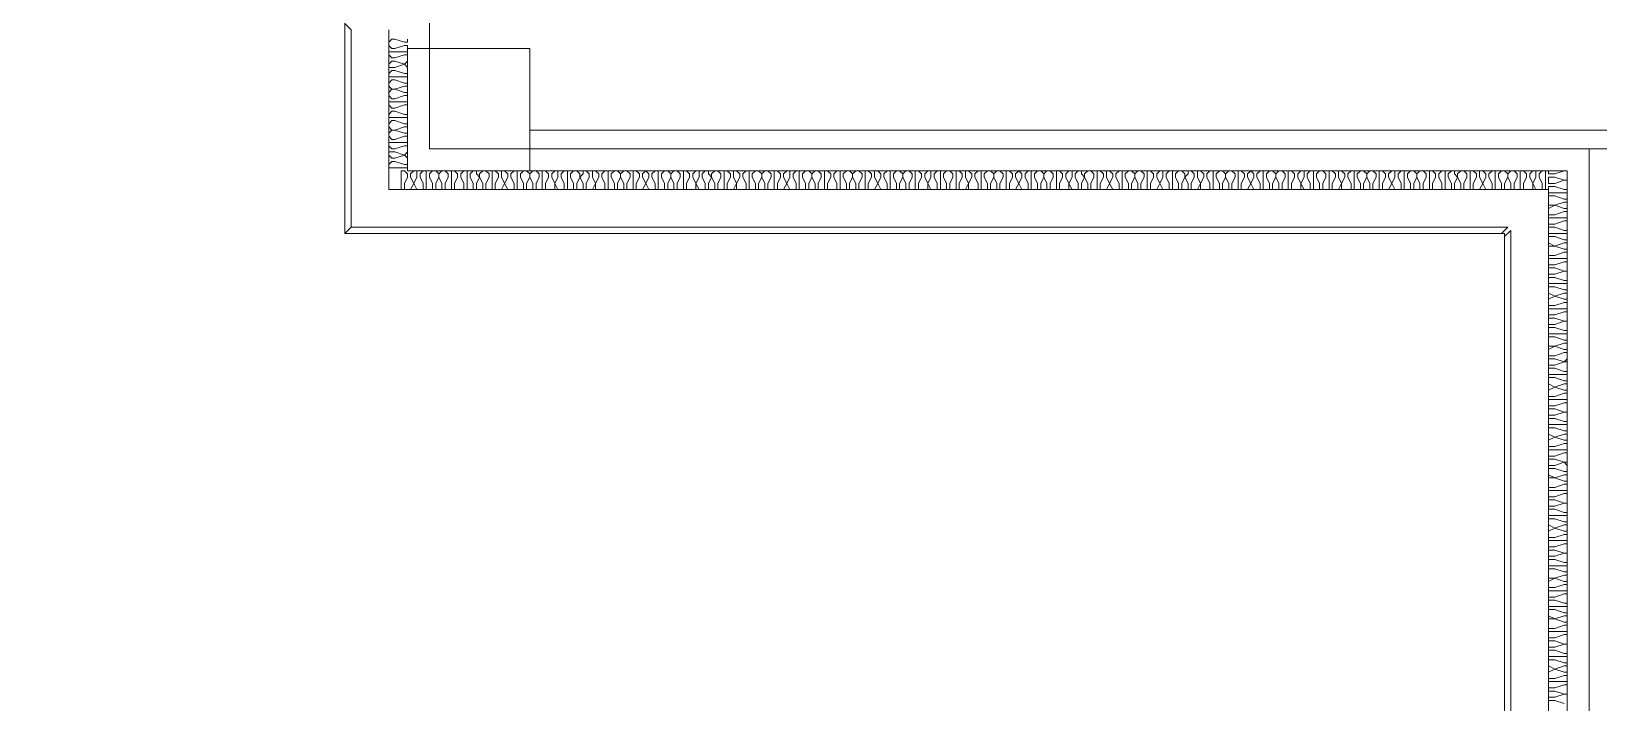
# Model space of a CAD drawing. Header units: millimetres. Extents: x -4048 to 127016, y -1911 to 106724.
# Drawn here: x 60472 to 68248, y 39473 to 42805 of the extents above; entities that cross this region are included whole.
import ezdxf

# ---------------------------------------------------------------- set-up
doc = ezdxf.new("R2010")
doc.units = ezdxf.units.MM
doc.layers.add('PDF_형상', color=7, linetype='Continuous')

msp = doc.modelspace()

# ---------------------------------------------------------------- linework, layer by layer
at = {"layer": 'PDF_형상', "lineweight": 5}
for points in [[(80954.6, 87744.3), (80954.6, 64710.7), (67501.5, 64710.7), (67501.5, 57680.8), (68403.6, 57680.8), (70192.1, 57680.8), (70192.1, 49764.5), (71731.8, 49764.5), (71731.8, 42221.4), (71700.7, 42221.4), (68201.4, 42221.4), (68201.4, 34522.8), (71700.7, 34522.8), (71700.7, 30976.8), (68201.4, 30976.8), (67050.5, 30976.8), (67050.5, 29685.9), (64453.2, 29685.9), (60440.6, 29685.9)], [(67781.5, 39390.8), (67781.5, 41801.5), (62026.9, 41801.5), (62026.9, 86515.6)], [(37935.8, 38970.9), (41684, 38970.9), (45432.2, 38970.9), (49180.4, 38970.9), (52944.1, 38970.9), (56692.4, 38970.9), (60440.6, 38970.9), (64453.2, 38970.9), (68201.4, 38970.9), (68201.4, 42221.4), (62446.9, 42221.4), (62446.9, 46062.9), (62446.9, 49764.5), (62446.9, 51164.2), (62446.9, 56281.1), (62446.9, 57680.8), (62446.9, 61226.8), (62446.9, 64710.7), (62446.9, 67479), (62446.9, 84369.3)], [(62244.7, 42812.4), (62244.7, 42019.2), (67999.2, 42019.2), (67999.2, 39157.5)], [(62338, 42112.5), (62338, 42128.1), (62322.4, 42128.1), (62275.8, 42128.1), (62260.2, 42128.1), (62244.7, 42128.1), (62244.7, 42143.6), (62260.2, 42159.2), (62275.8, 42159.2), (62322.4, 42143.6), (62338, 42143.6), (62338, 42159.2), (62338, 42174.7), (62322.4, 42190.3), (62275.8, 42174.7), (62260.2, 42174.7), (62244.7, 42190.3), (62244.7, 42205.9), (62260.2, 42205.9), (62275.8, 42205.9), (62322.4, 42190.3), (62338, 42205.9), (62338, 42221.4), (62338, 42237), (62322.4, 42237), (62275.8, 42221.4), (62260.2, 42221.4), (62244.7, 42237), (62244.7, 42252.5), (62260.2, 42252.5), (62275.8, 42252.5), (62322.4, 42252.5), (62338, 42252.5), (62338, 42268.1), (62338, 42283.6), (62322.4, 42283.6), (62275.8, 42268.1), (62260.2, 42268.1), (62244.7, 42283.6), (62244.7, 42299.2), (62260.2, 42314.7), (62275.8, 42314.7), (62260.2, 42314.7), (62244.7, 42330.3), (62244.7, 42345.8), (62260.2, 42361.4), (62275.8, 42361.4), (62322.4, 42345.8), (62338, 42345.8), (62338, 42361.4), (62338, 42376.9), (62322.4, 42376.9), (62275.8, 42376.9), (62260.2, 42376.9), (62244.7, 42376.9), (62244.7, 42392.5), (62260.2, 42408), (62275.8, 42408), (62322.4, 42392.5), (62338, 42392.5), (62338, 42408), (62338, 42439.1), (62322.4, 42439.1), (62275.8, 42423.6), (62260.2, 42423.6), (62244.7, 42439.1), (62244.7, 42454.7), (62260.2, 42454.7), (62275.8, 42454.7), (62322.4, 42454.7), (62338, 42454.7), (62338, 42470.3), (62338, 42485.8), (62322.4, 42485.8), (62275.8, 42470.3), (62260.2, 42470.3), (62244.7, 42485.8), (62244.7, 42501.4), (62260.2, 42516.9), (62275.8, 42516.9), (62260.2, 42516.9), (62244.7, 42532.5), (62244.7, 42548), (62260.2, 42563.6), (62275.8, 42563.6), (62322.4, 42548), (62338, 42548), (62338, 42563.6), (62338, 42579.1), (62322.4, 42579.1), (62275.8, 42579.1), (62260.2, 42579.1), (62244.7, 42579.1), (62244.7, 42594.7), (62260.2, 42610.2), (62275.8, 42610.2), (62322.4, 42594.7), (62338, 42594.7), (62338, 42610.2), (62338, 42625.8), (62322.4, 42641.3), (62275.8, 42625.8), (62260.2, 42625.8), (62244.7, 42625.8), (62244.7, 42641.3), (62260.2, 42656.9), (62275.8, 42656.9), (62322.4, 42641.3), (62338, 42656.9), (62338, 42672.4), (62338, 42688), (62322.4, 42688), (62275.8, 42672.4), (62260.2, 42672.4), (62244.7, 42688), (62244.7, 42703.5), (62260.2, 42703.5), (62275.8, 42703.5), (62322.4, 42703.5), (62338, 42703.5), (62338, 42719.1), (62338, 42734.6), (62322.4, 42734.6), (62275.8, 42719.1), (62260.2, 42719.1), (62244.7, 42734.6), (62244.7, 42750.2), (62260.2, 42765.8), (62275.8, 42765.8), (62322.4, 42750.2), (62338, 42750.2), (62338, 42765.8)], [(62944.6, 42112.5), (62944.6, 42719.1), (62338, 42719.1), (62338, 42112.5), (68092.5, 42112.5), (68092.5, 39064.2), (66319.5, 39064.2), (66319.5, 38862), (68092.5, 38862), (68092.5, 30774.6), (69398.9, 30774.6), (69398.9, 31007.9)], [(62944.6, 42314.7), (71094.2, 42314.7)], [(62291.3, 42019.2), (62306.9, 42019.2), (62306.9, 42050.3), (62306.9, 42081.4), (62306.9, 42097), (62306.9, 42112.5), (62322.4, 42112.5), (62338, 42097), (62338, 42081.4), (62322.4, 42050.3), (62322.4, 42019.2), (62338, 42019.2), (62353.5, 42019.2), (62369.1, 42050.3), (62384.7, 42019.2), (62400.2, 42019.2), (62415.8, 42019.2), (62415.8, 42050.3), (62400.2, 42081.4), (62400.2, 42097), (62415.8, 42112.5), (62431.3, 42112.5), (62431.3, 42097), (62431.3, 42081.4), (62431.3, 42050.3), (62431.3, 42019.2), (62446.9, 42019.2), (62462.4, 42019.2), (62462.4, 42050.3), (62446.9, 42081.4), (62446.9, 42097), (62462.4, 42112.5), (62478, 42112.5), (62493.5, 42097), (62493.5, 42081.4), (62478, 42050.3), (62478, 42019.2), (62493.5, 42019.2), (62509.1, 42019.2), (62509.1, 42050.3), (62493.5, 42081.4), (62493.5, 42097), (62509.1, 42112.5), (62524.6, 42112.5), (62540.2, 42097), (62540.2, 42081.4), (62524.6, 42050.3), (62524.6, 42019.2), (62540.2, 42019.2), (62555.7, 42019.2), (62555.7, 42050.3), (62555.7, 42081.4), (62555.7, 42097), (62555.7, 42112.5), (62571.3, 42112.5), (62586.8, 42097), (62586.8, 42081.4), (62571.3, 42050.3), (62571.3, 42019.2), (62586.8, 42019.2), (62617.9, 42019.2), (62617.9, 42050.3), (62602.4, 42081.4), (62602.4, 42097), (62617.9, 42112.5), (62633.5, 42112.5), (62633.5, 42097), (62633.5, 42081.4), (62633.5, 42050.3), (62633.5, 42019.2), (62649.1, 42019.2), (62664.6, 42019.2), (62664.6, 42050.3), (62649.1, 42081.4), (62649.1, 42097), (62664.6, 42112.5), (62680.2, 42112.5), (62680.2, 42097), (62695.7, 42081.4), (62680.2, 42050.3), (62680.2, 42019.2), (62695.7, 42019.2), (62711.3, 42019.2), (62711.3, 42050.3), (62695.7, 42081.4), (62695.7, 42097), (62711.3, 42112.5), (62726.8, 42112.5), (62742.4, 42097), (62742.4, 42081.4), (62726.8, 42050.3), (62726.8, 42019.2), (62742.4, 42019.2), (62757.9, 42019.2), (62757.9, 42050.3), (62757.9, 42081.4), (62757.9, 42097), (62757.9, 42112.5), (62773.5, 42112.5), (62789, 42097), (62789, 42081.4), (62773.5, 42050.3), (62773.5, 42019.2), (62789, 42019.2), (62804.6, 42019.2), (62820.1, 42050.3), (62835.7, 42019.2), (62851.2, 42019.2), (62866.8, 42019.2), (62866.8, 42050.3), (62851.2, 42081.4), (62851.2, 42097), (62866.8, 42112.5), (62882.3, 42112.5), (62882.3, 42097), (62882.3, 42081.4), (62882.3, 42050.3), (62882.3, 42019.2), (62897.9, 42019.2), (62913.4, 42019.2), (62913.4, 42050.3), (62897.9, 42081.4), (62897.9, 42097), (62913.4, 42112.5), (62929, 42112.5), (62944.6, 42097), (62944.6, 42081.4), (62929, 42050.3), (62929, 42019.2), (62944.6, 42019.2), (62960.1, 42019.2), (62960.1, 42050.3), (62944.6, 42081.4), (62944.6, 42097), (62960.1, 42112.5), (62975.7, 42112.5), (62991.2, 42097), (62991.2, 42081.4), (62975.7, 42050.3), (62975.7, 42019.2), (62991.2, 42019.2), (63006.8, 42019.2), (63006.8, 42050.3), (63006.8, 42081.4), (63006.8, 42097), (63006.8, 42112.5), (63022.3, 42112.5), (63037.9, 42097), (63037.9, 42081.4), (63022.3, 42050.3), (63022.3, 42019.2), (63037.9, 42019.2), (63069, 42019.2), (63069, 42050.3), (63084.5, 42019.2), (63100.1, 42019.2), (63115.6, 42019.2), (63115.6, 42050.3), (63100.1, 42081.4), (63100.1, 42097), (63115.6, 42112.5), (63131.2, 42112.5), (63131.2, 42097), (63131.2, 42081.4), (63131.2, 42050.3), (63131.2, 42019.2), (63146.7, 42019.2), (63162.3, 42019.2), (63162.3, 42050.3), (63146.7, 42081.4), (63146.7, 42097), (63162.3, 42112.5), (63177.8, 42112.5), (63193.4, 42097), (63193.4, 42081.4), (63177.8, 42050.3), (63177.8, 42019.2), (63193.4, 42019.2), (63209, 42019.2), (63209, 42050.3), (63193.4, 42081.4), (63209, 42097), (63209, 42112.5), (63224.5, 42112.5), (63240.1, 42097), (63240.1, 42081.4), (63224.5, 42050.3), (63224.5, 42019.2), (63240.1, 42019.2), (63255.6, 42019.2), (63271.2, 42050.3), (63271.2, 42019.2), (63302.3, 42019.2), (63317.8, 42019.2), (63317.8, 42050.3), (63302.3, 42081.4), (63302.3, 42097), (63317.8, 42112.5), (63333.4, 42112.5), (63333.4, 42097), (63333.4, 42081.4), (63333.4, 42050.3), (63333.4, 42019.2), (63348.9, 42019.2), (63364.5, 42019.2), (63364.5, 42050.3), (63348.9, 42081.4), (63348.9, 42097), (63364.5, 42112.5), (63380, 42112.5), (63395.6, 42097), (63395.6, 42081.4), (63380, 42050.3), (63380, 42019.2), (63395.6, 42019.2), (63411.1, 42019.2), (63411.1, 42050.3), (63395.6, 42081.4), (63395.6, 42097), (63411.1, 42112.5), (63426.7, 42112.5), (63442.2, 42097), (63442.2, 42081.4), (63426.7, 42050.3), (63426.7, 42019.2), (63442.2, 42019.2), (63457.8, 42019.2), (63457.8, 42050.3), (63457.8, 42081.4), (63457.8, 42097), (63457.8, 42112.5), (63473.3, 42112.5), (63488.9, 42097), (63488.9, 42081.4), (63473.3, 42050.3), (63473.3, 42019.2), (63488.9, 42019.2), (63504.5, 42019.2), (63520, 42050.3), (63535.6, 42019.2), (63551.1, 42019.2), (63566.7, 42019.2), (63566.7, 42050.3), (63551.1, 42081.4), (63551.1, 42097), (63566.7, 42112.5), (63582.2, 42112.5), (63582.2, 42097), (63582.2, 42081.4), (63582.2, 42050.3), (63582.2, 42019.2), (63597.8, 42019.2), (63613.3, 42019.2), (63613.3, 42050.3), (63597.8, 42081.4), (63597.8, 42097), (63613.3, 42112.5), (63628.9, 42112.5), (63644.4, 42097), (63644.4, 42081.4), (63628.9, 42050.3), (63628.9, 42019.2), (63644.4, 42019.2), (63660, 42019.2), (63660, 42050.3), (63644.4, 42081.4), (63644.4, 42097), (63660, 42112.5), (63675.5, 42112.5), (63691.1, 42097), (63691.1, 42081.4), (63675.5, 42050.3), (63675.5, 42019.2), (63691.1, 42019.2), (63706.6, 42019.2), (63706.6, 42050.3), (63706.6, 42081.4), (63706.6, 42097), (63706.6, 42112.5), (63722.2, 42112.5), (63737.7, 42097), (63737.7, 42081.4), (63722.2, 42050.3), (63722.2, 42019.2), (63737.7, 42019.2), (63768.8, 42019.2), (63768.8, 42050.3), (63784.4, 42019.2), (63800, 42019.2), (63815.5, 42019.2), (63815.5, 42050.3), (63800, 42081.4), (63800, 42097), (63815.5, 42112.5), (63831.1, 42112.5), (63831.1, 42097), (63846.6, 42081.4), (63831.1, 42050.3), (63831.1, 42019.2), (63846.6, 42019.2), (63862.2, 42019.2), (63862.2, 42050.3), (63846.6, 42081.4), (63846.6, 42097), (63862.2, 42112.5), (63877.7, 42112.5), (63893.3, 42097), (63893.3, 42081.4), (63877.7, 42050.3), (63877.7, 42019.2), (63893.3, 42019.2), (63908.8, 42019.2), (63908.8, 42050.3), (63908.8, 42081.4), (63908.8, 42097), (63908.8, 42112.5), (63924.4, 42112.5), (63939.9, 42097), (63939.9, 42081.4), (63924.4, 42050.3), (63924.4, 42019.2), (63939.9, 42019.2), (63955.5, 42019.2), (63971, 42050.3), (63971, 42019.2), (64002.1, 42019.2), (64017.7, 42019.2), (64017.7, 42050.3), (64002.1, 42081.4), (64002.1, 42097), (64017.7, 42112.5), (64033.2, 42112.5), (64033.2, 42097), (64033.2, 42081.4), (64033.2, 42050.3), (64033.2, 42019.2), (64048.8, 42019.2), (64064.4, 42019.2), (64064.4, 42050.3), (64048.8, 42081.4), (64048.8, 42097), (64064.4, 42112.5), (64079.9, 42112.5), (64095.5, 42097), (64095.5, 42081.4), (64079.9, 42050.3), (64079.9, 42019.2), (64095.5, 42019.2), (64111, 42019.2), (64111, 42050.3), (64095.5, 42081.4), (64095.5, 42097), (64111, 42112.5), (64126.6, 42112.5), (64142.1, 42097), (64142.1, 42081.4), (64126.6, 42050.3), (64126.6, 42019.2), (64142.1, 42019.2), (64157.7, 42019.2), (64157.7, 42050.3), (64157.7, 42081.4), (64157.7, 42097), (64157.7, 42112.5), (64173.2, 42112.5), (64188.8, 42097), (64188.8, 42081.4), (64173.2, 42050.3), (64173.2, 42019.2), (64188.8, 42019.2), (64204.3, 42019.2), (64219.9, 42050.3), (64235.4, 42019.2), (64251, 42019.2), (64266.5, 42019.2), (64266.5, 42050.3), (64251, 42081.4), (64251, 42097), (64266.5, 42112.5), (64282.1, 42112.5), (64282.1, 42097), (64282.1, 42081.4), (64282.1, 42050.3), (64282.1, 42019.2), (64297.6, 42019.2), (64313.2, 42019.2), (64313.2, 42050.3), (64297.6, 42081.4), (64297.6, 42097), (64313.2, 42112.5), (64328.7, 42112.5), (64344.3, 42097), (64344.3, 42081.4), (64328.7, 42050.3), (64328.7, 42019.2), (64344.3, 42019.2), (64359.9, 42019.2), (64359.9, 42050.3), (64344.3, 42081.4), (64344.3, 42097), (64359.9, 42112.5), (64375.4, 42112.5), (64391, 42097), (64391, 42081.4), (64375.4, 42050.3), (64375.4, 42019.2), (64391, 42019.2), (64406.5, 42019.2), (64406.5, 42050.3), (64406.5, 42081.4), (64406.5, 42097), (64406.5, 42112.5), (64422.1, 42112.5), (64437.6, 42097), (64437.6, 42081.4), (64422.1, 42050.3), (64422.1, 42019.2), (64453.2, 42019.2), (64468.7, 42019.2), (64468.7, 42050.3), (64453.2, 42081.4), (64453.2, 42097), (64468.7, 42112.5), (64484.3, 42112.5), (64484.3, 42097), (64484.3, 42081.4), (64484.3, 42050.3), (64484.3, 42019.2), (64499.8, 42019.2), (64515.4, 42019.2), (64515.4, 42050.3), (64499.8, 42081.4), (64499.8, 42097), (64515.4, 42112.5), (64530.9, 42112.5), (64546.5, 42097), (64546.5, 42081.4), (64530.9, 42050.3), (64530.9, 42019.2), (64546.5, 42019.2), (64562, 42019.2), (64562, 42050.3), (64546.5, 42081.4), (64546.5, 42097), (64562, 42112.5), (64577.6, 42112.5), (64593.1, 42097), (64593.1, 42081.4), (64577.6, 42050.3), (64577.6, 42019.2), (64593.1, 42019.2), (64608.7, 42019.2), (64608.7, 42050.3), (64608.7, 42081.4), (64608.7, 42097), (64608.7, 42112.5), (64624.2, 42112.5), (64639.8, 42097), (64639.8, 42081.4), (64624.2, 42050.3), (64624.2, 42019.2), (64639.8, 42019.2), (64655.4, 42019.2), (64670.9, 42050.3), (64686.5, 42019.2), (64702, 42019.2), (64717.6, 42019.2), (64717.6, 42050.3), (64702, 42081.4), (64702, 42097), (64717.6, 42112.5), (64733.1, 42112.5), (64733.1, 42097), (64733.1, 42081.4), (64733.1, 42050.3), (64733.1, 42019.2), (64748.7, 42019.2), (64764.2, 42019.2), (64764.2, 42050.3), (64748.7, 42081.4), (64748.7, 42097), (64764.2, 42112.5), (64779.8, 42112.5), (64795.3, 42097), (64795.3, 42081.4), (64779.8, 42050.3), (64779.8, 42019.2), (64795.3, 42019.2), (64810.9, 42019.2), (64810.9, 42050.3), (64795.3, 42081.4), (64795.3, 42097), (64810.9, 42112.5), (64826.4, 42112.5), (64842, 42097), (64842, 42081.4), (64826.4, 42050.3), (64826.4, 42019.2), (64842, 42019.2), (64857.5, 42019.2), (64857.5, 42050.3), (64857.5, 42081.4), (64857.5, 42097), (64857.5, 42112.5), (64873.1, 42112.5), (64888.6, 42097), (64888.6, 42081.4), (64873.1, 42050.3), (64873.1, 42019.2), (64888.6, 42019.2), (64919.7, 42019.2), (64919.7, 42050.3), (64935.3, 42019.2), (64950.9, 42019.2), (64966.4, 42019.2), (64966.4, 42050.3), (64950.9, 42081.4), (64950.9, 42097), (64966.4, 42112.5), (64982, 42112.5), (64982, 42097), (64982, 42081.4), (64982, 42050.3), (64982, 42019.2), (64997.5, 42019.2), (65013.1, 42019.2), (65013.1, 42050.3), (64997.5, 42081.4), (64997.5, 42097), (65013.1, 42112.5), (65028.6, 42112.5), (65044.2, 42097), (65044.2, 42081.4), (65028.6, 42050.3), (65028.6, 42019.2), (65044.2, 42019.2), (65059.7, 42019.2), (65059.7, 42050.3), (65059.7, 42081.4), (65059.7, 42097), (65059.7, 42112.5), (65075.3, 42112.5), (65090.8, 42097), (65090.8, 42081.4), (65075.3, 42050.3), (65075.3, 42019.2), (65090.8, 42019.2), (65106.4, 42019.2), (65121.9, 42050.3), (65121.9, 42019.2), (65153, 42019.2), (65168.6, 42019.2), (65168.6, 42050.3), (65153, 42081.4), (65153, 42097), (65168.6, 42112.5), (65184.1, 42112.5), (65184.1, 42097), (65184.1, 42081.4), (65184.1, 42050.3), (65184.1, 42019.2), (65199.7, 42019.2), (65215.3, 42019.2), (65215.3, 42050.3), (65199.7, 42081.4), (65199.7, 42097), (65215.3, 42112.5), (65230.8, 42112.5), (65246.4, 42097), (65246.4, 42081.4), (65230.8, 42050.3), (65230.8, 42019.2), (65246.4, 42019.2), (65261.9, 42019.2), (65261.9, 42050.3), (65246.4, 42081.4), (65246.4, 42097), (65261.9, 42112.5), (65277.5, 42112.5), (65293, 42097), (65293, 42081.4), (65277.5, 42050.3), (65277.5, 42019.2), (65293, 42019.2), (65308.6, 42019.2), (65308.6, 42050.3), (65308.6, 42081.4), (65308.6, 42097), (65308.6, 42112.5), (65324.1, 42112.5), (65339.7, 42097), (65339.7, 42081.4), (65324.1, 42050.3), (65324.1, 42019.2), (65339.7, 42019.2), (65355.2, 42019.2), (65370.8, 42050.3), (65386.3, 42019.2), (65401.9, 42019.2), (65417.4, 42019.2), (65417.4, 42050.3), (65401.9, 42081.4), (65401.9, 42097), (65417.4, 42112.5), (65433, 42112.5), (65433, 42097), (65433, 42081.4), (65433, 42050.3), (65433, 42019.2), (65448.5, 42019.2), (65464.1, 42019.2), (65464.1, 42050.3), (65448.5, 42081.4), (65448.5, 42097), (65464.1, 42112.5), (65479.6, 42112.5), (65495.2, 42097), (65495.2, 42081.4), (65479.6, 42050.3), (65479.6, 42019.2), (65495.2, 42019.2), (65510.8, 42019.2), (65510.8, 42050.3), (65495.2, 42081.4), (65495.2, 42097), (65510.8, 42112.5), (65526.3, 42112.5), (65541.9, 42097), (65541.9, 42081.4), (65526.3, 42050.3), (65526.3, 42019.2), (65541.9, 42019.2), (65557.4, 42019.2), (65557.4, 42050.3), (65557.4, 42081.4), (65557.4, 42097), (65557.4, 42112.5), (65573, 42112.5), (65588.5, 42097), (65588.5, 42081.4), (65573, 42050.3), (65573, 42019.2), (65588.5, 42019.2), (65619.6, 42019.2), (65619.6, 42050.3), (65635.2, 42019.2), (65650.7, 42019.2), (65666.3, 42019.2), (65666.3, 42050.3), (65650.7, 42081.4), (65650.7, 42097), (65666.3, 42112.5), (65681.8, 42112.5), (65681.8, 42097), (65697.4, 42081.4), (65681.8, 42050.3), (65681.8, 42019.2), (65697.4, 42019.2), (65712.9, 42019.2), (65712.9, 42050.3), (65697.4, 42081.4), (65697.4, 42097), (65712.9, 42112.5), (65728.5, 42112.5), (65744, 42097), (65744, 42081.4), (65728.5, 42050.3), (65728.5, 42019.2), (65744, 42019.2), (65759.6, 42019.2), (65759.6, 42050.3), (65759.6, 42081.4), (65759.6, 42097), (65759.6, 42112.5), (65775.2, 42112.5), (65790.7, 42097), (65790.7, 42081.4), (65775.2, 42050.3), (65775.2, 42019.2), (65790.7, 42019.2), (65806.3, 42019.2), (65821.8, 42050.3), (65837.4, 42019.2), (65852.9, 42019.2), (65868.5, 42019.2), (65868.5, 42050.3), (65852.9, 42081.4), (65852.9, 42097), (65868.5, 42112.5), (65884, 42112.5), (65884, 42097), (65884, 42081.4), (65884, 42050.3), (65884, 42019.2), (65899.6, 42019.2), (65915.1, 42019.2), (65915.1, 42050.3), (65899.6, 42081.4), (65899.6, 42097), (65915.1, 42112.5), (65930.7, 42112.5), (65946.2, 42097), (65946.2, 42081.4), (65930.7, 42050.3), (65930.7, 42019.2), (65946.2, 42019.2), (65961.8, 42019.2), (65961.8, 42050.3), (65946.2, 42081.4), (65946.2, 42097), (65961.8, 42112.5), (65977.3, 42112.5), (65992.9, 42097), (65992.9, 42081.4), (65977.3, 42050.3), (65977.3, 42019.2), (65992.9, 42019.2), (66008.4, 42019.2), (66008.4, 42050.3), (66008.4, 42081.4), (66008.4, 42097), (66008.4, 42112.5), (66024, 42112.5), (66039.5, 42097), (66039.5, 42081.4), (66024, 42050.3), (66024, 42019.2), (66039.5, 42019.2), (66055.1, 42019.2), (66070.7, 42050.3), (66086.2, 42019.2), (66101.8, 42019.2), (66117.3, 42019.2), (66117.3, 42050.3), (66101.8, 42081.4), (66101.8, 42097), (66117.3, 42112.5), (66132.9, 42112.5), (66132.9, 42097), (66132.9, 42081.4), (66132.9, 42050.3), (66132.9, 42019.2), (66148.4, 42019.2), (66164, 42019.2), (66164, 42050.3), (66148.4, 42081.4), (66148.4, 42097), (66164, 42112.5), (66179.5, 42112.5), (66195.1, 42097), (66195.1, 42081.4), (66179.5, 42050.3), (66179.5, 42019.2), (66195.1, 42019.2), (66210.6, 42019.2), (66210.6, 42050.3), (66195.1, 42081.4), (66210.6, 42097), (66210.6, 42112.5), (66226.2, 42112.5), (66241.7, 42097), (66241.7, 42081.4), (66226.2, 42050.3), (66226.2, 42019.2), (66241.7, 42019.2), (66257.3, 42019.2), (66272.8, 42050.3), (66272.8, 42019.2), (66303.9, 42019.2), (66319.5, 42019.2), (66319.5, 42050.3), (66303.9, 42081.4), (66303.9, 42097), (66319.5, 42112.5), (66335.1, 42112.5), (66335.1, 42097), (66335.1, 42081.4), (66335.1, 42050.3), (66335.1, 42019.2), (66350.6, 42019.2), (66366.2, 42019.2), (66366.2, 42050.3), (66350.6, 42081.4), (66350.6, 42097), (66366.2, 42112.5), (66381.7, 42112.5), (66397.3, 42097), (66397.3, 42081.4), (66381.7, 42050.3), (66381.7, 42019.2), (66397.3, 42019.2), (66412.8, 42019.2), (66412.8, 42050.3), (66397.3, 42081.4), (66397.3, 42097), (66412.8, 42112.5), (66428.4, 42112.5), (66443.9, 42097), (66443.9, 42081.4), (66428.4, 42050.3), (66428.4, 42019.2), (66443.9, 42019.2), (66459.5, 42019.2), (66459.5, 42050.3), (66459.5, 42081.4), (66459.5, 42097), (66459.5, 42112.5), (66475, 42112.5), (66490.6, 42097), (66490.6, 42081.4), (66475, 42050.3), (66475, 42019.2), (66490.6, 42019.2), (66506.1, 42019.2), (66521.7, 42050.3), (66537.2, 42019.2), (66552.8, 42019.2), (66568.3, 42019.2), (66568.3, 42050.3), (66552.8, 42081.4), (66552.8, 42097), (66568.3, 42112.5), (66583.9, 42112.5), (66583.9, 42097), (66583.9, 42081.4), (66583.9, 42050.3), (66583.9, 42019.2), (66599.4, 42019.2), (66615, 42019.2), (66615, 42050.3), (66599.4, 42081.4), (66599.4, 42097), (66615, 42112.5), (66630.5, 42112.5), (66646.1, 42097), (66646.1, 42081.4), (66630.5, 42050.3), (66630.5, 42019.2), (66646.1, 42019.2), (66661.7, 42019.2), (66661.7, 42050.3), (66646.1, 42081.4), (66646.1, 42097), (66661.7, 42112.5), (66677.2, 42112.5), (66692.8, 42097), (66692.8, 42081.4), (66677.2, 42050.3), (66677.2, 42019.2), (66692.8, 42019.2), (66708.3, 42019.2), (66708.3, 42050.3), (66708.3, 42081.4), (66708.3, 42097), (66708.3, 42112.5), (66723.9, 42112.5), (66739.4, 42097), (66739.4, 42081.4), (66723.9, 42050.3), (66723.9, 42019.2), (66739.4, 42019.2), (66770.5, 42019.2), (66770.5, 42050.3), (66786.1, 42019.2), (66801.6, 42019.2), (66817.2, 42019.2), (66817.2, 42050.3), (66801.6, 42081.4), (66801.6, 42097), (66817.2, 42112.5), (66832.7, 42112.5), (66832.7, 42097), (66832.7, 42081.4), (66832.7, 42050.3), (66832.7, 42019.2), (66848.3, 42019.2), (66863.8, 42019.2), (66863.8, 42050.3), (66848.3, 42081.4), (66848.3, 42097), (66863.8, 42112.5), (66879.4, 42112.5), (66895, 42097), (66895, 42081.4), (66879.4, 42050.3), (66879.4, 42019.2), (66895, 42019.2), (66910.5, 42019.2), (66910.5, 42050.3), (66910.5, 42081.4), (66910.5, 42097), (66910.5, 42112.5), (66926.1, 42112.5), (66941.6, 42097), (66941.6, 42081.4), (66926.1, 42050.3), (66926.1, 42019.2), (66941.6, 42019.2), (66957.2, 42019.2), (66972.7, 42050.3), (66972.7, 42019.2), (67003.8, 42019.2), (67019.4, 42019.2), (67019.4, 42050.3), (67003.8, 42081.4), (67003.8, 42097), (67019.4, 42112.5), (67034.9, 42112.5), (67034.9, 42097), (67034.9, 42081.4), (67034.9, 42050.3), (67034.9, 42019.2), (67050.5, 42019.2), (67066, 42019.2), (67066, 42050.3), (67050.5, 42081.4), (67050.5, 42097), (67066, 42112.5), (67081.6, 42112.5), (67097.1, 42097), (67097.1, 42081.4), (67081.6, 42050.3), (67081.6, 42019.2), (67097.1, 42019.2), (67112.7, 42019.2), (67112.7, 42050.3), (67097.1, 42081.4), (67097.1, 42097), (67112.7, 42112.5), (67128.2, 42112.5), (67143.8, 42097), (67143.8, 42081.4), (67128.2, 42050.3), (67128.2, 42019.2), (67143.8, 42019.2), (67159.3, 42019.2), (67159.3, 42050.3), (67159.3, 42081.4), (67159.3, 42097), (67159.3, 42112.5), (67174.9, 42112.5), (67190.4, 42097), (67190.4, 42081.4), (67174.9, 42050.3), (67174.9, 42019.2), (67190.4, 42019.2), (67206, 42019.2), (67221.6, 42050.3), (67237.1, 42019.2), (67252.7, 42019.2), (67268.2, 42019.2), (67268.2, 42050.3), (67252.7, 42081.4), (67252.7, 42097), (67268.2, 42112.5), (67283.8, 42112.5), (67283.8, 42097), (67283.8, 42081.4), (67283.8, 42050.3), (67283.8, 42019.2), (67299.3, 42019.2), (67314.9, 42019.2), (67314.9, 42050.3), (67299.3, 42081.4), (67299.3, 42097), (67314.9, 42112.5), (67330.4, 42112.5), (67346, 42097), (67346, 42081.4), (67330.4, 42050.3), (67330.4, 42019.2), (67346, 42019.2), (67361.5, 42019.2), (67361.5, 42050.3), (67346, 42081.4), (67346, 42097), (67361.5, 42112.5), (67377.1, 42112.5), (67392.6, 42097), (67392.6, 42081.4), (67377.1, 42050.3), (67377.1, 42019.2), (67392.6, 42019.2), (67408.2, 42019.2), (67408.2, 42050.3), (67408.2, 42081.4), (67408.2, 42097), (67408.2, 42112.5), (67423.7, 42112.5), (67439.3, 42097), (67439.3, 42081.4), (67423.7, 42050.3), (67423.7, 42019.2), (67439.3, 42019.2), (67470.4, 42019.2), (67470.4, 42050.3), (67454.8, 42081.4), (67454.8, 42097), (67470.4, 42112.5), (67486, 42112.5), (67486, 42097), (67486, 42081.4), (67486, 42050.3), (67486, 42019.2), (67501.5, 42019.2), (67517.1, 42019.2), (67517.1, 42050.3), (67501.5, 42081.4), (67501.5, 42097), (67517.1, 42112.5), (67532.6, 42112.5), (67532.6, 42097), (67548.2, 42081.4), (67532.6, 42050.3), (67532.6, 42019.2), (67548.2, 42019.2), (67563.7, 42019.2), (67563.7, 42050.3), (67548.2, 42081.4), (67548.2, 42097), (67563.7, 42112.5), (67579.3, 42112.5), (67594.8, 42097), (67594.8, 42081.4), (67579.3, 42050.3), (67579.3, 42019.2), (67594.8, 42019.2), (67610.4, 42019.2), (67610.4, 42050.3), (67610.4, 42081.4), (67610.4, 42097), (67610.4, 42112.5), (67625.9, 42112.5), (67641.5, 42097), (67641.5, 42081.4), (67625.9, 42050.3), (67625.9, 42019.2), (67641.5, 42019.2), (67657, 42019.2), (67672.6, 42050.3), (67688.1, 42019.2), (67703.7, 42019.2), (67719.2, 42019.2), (67719.2, 42050.3), (67703.7, 42081.4), (67703.7, 42097), (67719.2, 42112.5), (67734.8, 42112.5), (67734.8, 42097), (67734.8, 42081.4), (67734.8, 42050.3), (67734.8, 42019.2), (67750.3, 42019.2), (67765.9, 42019.2), (67765.9, 42050.3), (67750.3, 42081.4), (67750.3, 42097), (67765.9, 42112.5), (67781.5, 42112.5), (67797, 42097), (67797, 42081.4), (67781.5, 42050.3), (67781.5, 42019.2), (67797, 42019.2), (67812.6, 42019.2), (67812.6, 42050.3), (67797, 42081.4), (67797, 42097), (67812.6, 42112.5), (67828.1, 42112.5), (67843.7, 42097), (67843.7, 42081.4), (67828.1, 42050.3), (67828.1, 42019.2), (67843.7, 42019.2), (67859.2, 42019.2), (67859.2, 42050.3), (67859.2, 42081.4), (67859.2, 42097), (67859.2, 42112.5), (67874.8, 42112.5), (67890.3, 42097), (67890.3, 42081.4), (67874.8, 42050.3), (67874.8, 42019.2), (67890.3, 42019.2), (67921.4, 42019.2), (67921.4, 42050.3), (67937, 42019.2), (67952.5, 42019.2), (67968.1, 42019.2), (67968.1, 42050.3), (67952.5, 42081.4), (67952.5, 42097), (67968.1, 42112.5), (67983.6, 42112.5), (67983.6, 42097), (67983.6, 42081.4), (67983.6, 42050.3), (67983.6, 42019.2), (67999.2, 42019.2), (67999.2, 42003.7), (68030.3, 42003.7), (68077, 42003.7), (68092.5, 42003.7), (68092.5, 41988.1), (68092.5, 41972.6), (68077, 41972.6), (68030.3, 41988.1), (67999.2, 41988.1), (67999.2, 41972.6), (67999.2, 41941.5), (68030.3, 41941.5), (67999.2, 41925.9), (67999.2, 41910.4), (67999.2, 41894.8), (68030.3, 41894.8), (68077, 41910.4), (68092.5, 41910.4), (68092.5, 41894.8), (68092.5, 41879.2), (68077, 41879.2), (68030.3, 41879.2), (67999.2, 41879.2), (67999.2, 41863.7), (67999.2, 41848.1), (68030.3, 41848.1), (68077, 41863.7), (68092.5, 41863.7), (68092.5, 41848.1), (68092.5, 41832.6), (68092.5, 41817), (68077, 41817), (68030.3, 41832.6), (67999.2, 41832.6), (67999.2, 41817), (67999.2, 41801.5), (68030.3, 41801.5), (68077, 41801.5), (68092.5, 41801.5), (68092.5, 41785.9), (68092.5, 41770.4), (68077, 41770.4), (68030.3, 41785.9), (67999.2, 41785.9), (67999.2, 41770.4), (67999.2, 41754.8), (68030.3, 41739.3), (67999.2, 41739.3), (67999.2, 41708.2), (67999.2, 41692.6), (68030.3, 41692.6), (68077, 41708.2), (68092.5, 41708.2), (68092.5, 41692.6), (68092.5, 41677.1), (68077, 41677.1), (68030.3, 41677.1), (67999.2, 41677.1), (67999.2, 41661.5), (67999.2, 41646), (68030.3, 41646), (68077, 41661.5), (68092.5, 41661.5), (68092.5, 41646), (68092.5, 41630.4), (68092.5, 41614.8), (68077, 41614.8), (68030.3, 41630.4), (67999.2, 41630.4), (67999.2, 41614.8), (67999.2, 41599.3), (68030.3, 41599.3), (68077, 41614.8), (68092.5, 41614.8), (68092.5, 41599.3), (68092.5, 41583.7), (68092.5, 41568.2), (68077, 41568.2), (68030.3, 41583.7), (67999.2, 41583.7), (67999.2, 41568.2), (67999.2, 41552.6), (68030.3, 41552.6), (68077, 41552.6), (68092.5, 41552.6), (68092.5, 41537.1), (68092.5, 41521.5), (68077, 41521.5), (68030.3, 41537.1), (67999.2, 41537.1), (67999.2, 41521.5), (67999.2, 41506), (68030.3, 41490.4), (67999.2, 41474.9), (67999.2, 41459.3), (67999.2, 41443.8), (68030.3, 41443.8), (68077, 41459.3), (68092.5, 41459.3), (68092.5, 41443.8), (68092.5, 41428.2), (68077, 41428.2), (68030.3, 41428.2), (67999.2, 41428.2), (67999.2, 41412.7), (67999.2, 41397.1), (68030.3, 41397.1), (68077, 41412.7), (68092.5, 41412.7), (68092.5, 41397.1), (68092.5, 41381.6), (68092.5, 41366), (68077, 41366), (68030.3, 41381.6), (67999.2, 41381.6), (67999.2, 41366), (67999.2, 41350.5), (68030.3, 41350.5), (68077, 41366), (68092.5, 41366), (68092.5, 41350.5), (68092.5, 41334.9), (68092.5, 41319.3), (68077, 41319.3), (68030.3, 41334.9), (67999.2, 41334.9), (67999.2, 41319.3), (67999.2, 41303.8), (68030.3, 41303.8), (68077, 41303.8), (68092.5, 41303.8), (68092.5, 41288.2), (68092.5, 41272.7), (68077, 41272.7), (68030.3, 41288.2), (67999.2, 41288.2), (67999.2, 41272.7), (67999.2, 41241.6), (68030.3, 41241.6), (67999.2, 41226), (67999.2, 41210.5), (67999.2, 41194.9), (68030.3, 41194.9), (68077, 41210.5), (68092.5, 41210.5), (68092.5, 41194.9), (68092.5, 41179.4), (68077, 41163.8), (68030.3, 41179.4), (67999.2, 41179.4), (67999.2, 41163.8), (67999.2, 41148.3), (68030.3, 41148.3), (68077, 41163.8), (68092.5, 41163.8), (68092.5, 41148.3), (68092.5, 41132.7), (68092.5, 41117.2), (68077, 41117.2), (68030.3, 41132.7), (67999.2, 41132.7), (67999.2, 41117.2), (67999.2, 41101.6), (68030.3, 41101.6), (68077, 41101.6), (68092.5, 41101.6), (68092.5, 41086.1), (68092.5, 41070.5), (68077, 41070.5), (68030.3, 41086.1), (67999.2, 41086.1), (67999.2, 41070.5), (67999.2, 41054.9), (68030.3, 41039.4), (67999.2, 41023.8), (67999.2, 41008.3), (67999.2, 40992.7), (68030.3, 40992.7), (68077, 41008.3), (68092.5, 41008.3), (68092.5, 40992.7), (68092.5, 40977.2), (68077, 40977.2), (68030.3, 40977.2), (67999.2, 40977.2), (67999.2, 40961.6), (67999.2, 40946.1), (68030.3, 40946.1), (68077, 40961.6), (68092.5, 40961.6), (68092.5, 40946.1), (68092.5, 40930.5), (68092.5, 40915), (68077, 40915), (68030.3, 40930.5), (67999.2, 40930.5), (67999.2, 40915), (67999.2, 40899.4), (68030.3, 40899.4), (68077, 40915), (68092.5, 40915), (68092.5, 40899.4), (68092.5, 40883.9), (68092.5, 40868.3), (68077, 40868.3), (68030.3, 40883.9), (67999.2, 40883.9), (67999.2, 40868.3), (67999.2, 40852.8), (68030.3, 40852.8), (68077, 40852.8), (68092.5, 40852.8), (68092.5, 40837.2), (68092.5, 40821.7), (68077, 40821.7), (68030.3, 40837.2), (67999.2, 40837.2), (67999.2, 40821.7), (67999.2, 40806.1), (68030.3, 40790.6), (67999.2, 40775), (67999.2, 40759.4), (67999.2, 40743.9), (68030.3, 40743.9), (68077, 40759.4), (68092.5, 40759.4), (68092.5, 40743.9), (68092.5, 40728.3), (68077, 40728.3), (68030.3, 40728.3), (67999.2, 40728.3), (67999.2, 40712.8), (67999.2, 40697.2), (68030.3, 40697.2), (68077, 40712.8), (68092.5, 40712.8), (68092.5, 40697.2), (68092.5, 40681.7), (68092.5, 40666.1), (68077, 40666.1), (68030.3, 40681.7), (67999.2, 40681.7), (67999.2, 40666.1), (67999.2, 40650.6), (68030.3, 40650.6), (68077, 40666.1), (68092.5, 40650.6), (68092.5, 40635), (68092.5, 40619.5), (68077, 40619.5), (68030.3, 40635), (67999.2, 40635), (67999.2, 40619.5), (67999.2, 40603.9), (68030.3, 40588.4), (67999.2, 40588.4), (67999.2, 40557.3), (67999.2, 40541.7), (68030.3, 40541.7), (68077, 40557.3), (68092.5, 40557.3), (68092.5, 40541.7), (68092.5, 40526.2), (68077, 40526.2), (68030.3, 40526.2), (67999.2, 40526.2), (67999.2, 40510.6), (67999.2, 40495.1), (68030.3, 40495.1), (68077, 40510.6), (68092.5, 40510.6), (68092.5, 40495.1), (68092.5, 40479.5), (68092.5, 40463.9), (68077, 40463.9), (68030.3, 40479.5), (67999.2, 40479.5), (67999.2, 40463.9), (67999.2, 40448.4), (68030.3, 40448.4), (68077, 40463.9), (68092.5, 40463.9), (68092.5, 40448.4), (68092.5, 40432.8), (68092.5, 40417.3), (68077, 40417.3), (68030.3, 40432.8), (67999.2, 40432.8), (67999.2, 40417.3), (67999.2, 40401.7), (68030.3, 40401.7), (68077, 40401.7), (68092.5, 40401.7), (68092.5, 40386.2), (68092.5, 40370.6), (68077, 40370.6), (68030.3, 40386.2), (67999.2, 40386.2), (67999.2, 40370.6), (67999.2, 40355.1), (68030.3, 40339.5), (67999.2, 40324), (67999.2, 40308.4), (67999.2, 40292.9), (68030.3, 40292.9), (68077, 40308.4), (68092.5, 40308.4), (68092.5, 40292.9), (68092.5, 40277.3), (68077, 40277.3), (68030.3, 40277.3), (67999.2, 40277.3), (67999.2, 40261.8), (67999.2, 40246.2), (68030.3, 40246.2), (68077, 40261.8), (68092.5, 40261.8), (68092.5, 40246.2), (68092.5, 40230.7), (68092.5, 40215.1), (68077, 40215.1), (68030.3, 40230.7), (67999.2, 40230.7), (67999.2, 40215.1), (67999.2, 40199.5), (68030.3, 40199.5), (68077, 40215.1), (68092.5, 40215.1), (68092.5, 40199.5), (68092.5, 40184), (68092.5, 40168.4), (68077, 40168.4), (68030.3, 40184), (67999.2, 40184), (67999.2, 40168.4), (67999.2, 40152.9), (68030.3, 40152.9), (68077, 40152.9), (68092.5, 40152.9), (68092.5, 40137.3), (68092.5, 40121.8), (68077, 40121.8), (68030.3, 40137.3), (67999.2, 40137.3), (67999.2, 40121.8), (67999.2, 40090.7), (68030.3, 40090.7), (67999.2, 40075.1), (67999.2, 40059.6), (67999.2, 40044), (68030.3, 40044), (68077, 40059.6), (68092.5, 40059.6), (68092.5, 40044), (68092.5, 40028.5), (68077, 40028.5), (68030.3, 40028.5), (67999.2, 40028.5), (67999.2, 40012.9), (67999.2, 39997.4), (68030.3, 39997.4), (68077, 40012.9), (68092.5, 40012.9), (68092.5, 39997.4), (68092.5, 39981.8), (68092.5, 39966.3), (68077, 39966.3), (68030.3, 39981.8), (67999.2, 39981.8), (67999.2, 39966.3), (67999.2, 39950.7), (68030.3, 39950.7), (68077, 39950.7), (68092.5, 39950.7), (68092.5, 39935.2), (68092.5, 39919.6), (68077, 39919.6), (68030.3, 39935.2), (67999.2, 39935.2), (67999.2, 39919.6), (67999.2, 39904), (68030.3, 39888.5), (67999.2, 39888.5), (67999.2, 39857.4), (67999.2, 39841.8), (68030.3, 39841.8), (68077, 39857.4), (68092.5, 39857.4), (68092.5, 39841.8), (68092.5, 39826.3), (68077, 39826.3), (68030.3, 39826.3), (67999.2, 39826.3), (67999.2, 39810.7), (67999.2, 39795.2), (68030.3, 39795.2), (68077, 39810.7), (68092.5, 39810.7), (68092.5, 39795.2), (68092.5, 39779.6), (68092.5, 39764.1), (68077, 39764.1), (68030.3, 39779.6), (67999.2, 39779.6), (67999.2, 39764.1), (67999.2, 39748.5), (68030.3, 39748.5), (68077, 39764.1), (68092.5, 39764.1), (68092.5, 39748.5), (68092.5, 39733), (68092.5, 39717.4), (68077, 39717.4), (68030.3, 39733), (67999.2, 39733), (67999.2, 39717.4), (67999.2, 39701.9), (68030.3, 39701.9), (68077, 39701.9), (68092.5, 39701.9), (68092.5, 39686.3), (68092.5, 39670.8), (68077, 39670.8), (68030.3, 39686.3), (67999.2, 39686.3), (67999.2, 39670.8), (67999.2, 39655.2), (68030.3, 39639.7), (67999.2, 39624.1), (67999.2, 39608.5), (67999.2, 39593), (68030.3, 39593), (68077, 39608.5), (68092.5, 39608.5), (68092.5, 39593), (68092.5, 39577.4), (68077, 39577.4), (68030.3, 39577.4), (67999.2, 39577.4), (67999.2, 39561.9), (67999.2, 39546.3), (68030.3, 39546.3), (68077, 39561.9), (68092.5, 39561.9), (68092.5, 39546.3), (68092.5, 39530.8), (68092.5, 39515.2), (68077, 39515.2), (68030.3, 39530.8), (67999.2, 39530.8), (67999.2, 39515.2), (67999.2, 39499.7), (68030.3, 39499.7), (68077, 39515.2), (68092.5, 39515.2), (68092.5, 39499.7), (68092.5, 39484.1), (68092.5, 39468.6)], [(67999.2, 42112.5), (67999.2, 42097), (68030.3, 42097), (68077, 42112.5), (68092.5, 42112.5), (68092.5, 42097), (68092.5, 42081.4), (68092.5, 42065.9), (68077, 42065.9), (68030.3, 42081.4), (67999.2, 42081.4), (67999.2, 42065.9), (67999.2, 42050.3), (68030.3, 42050.3), (68077, 42065.9), (68092.5, 42065.9), (68092.5, 42050.3), (68092.5, 42034.8), (68092.5, 42019.2), (68077, 42019.2), (68030.3, 42034.8), (67999.2, 42034.8), (67999.2, 42019.2)], [(68077, 39468.6), (68030.3, 39484.1), (67999.2, 39484.1), (67999.2, 39468.6)]]:
    msp.add_lwpolyline(points, dxfattribs=at)
for points in [[(68403.6, 49764.5), (70192.1, 49764.5), (71731.8, 49764.5), (71731.8, 42221.4), (71700.7, 42221.4), (68201.4, 42221.4), (62446.9, 42221.4), (62446.9, 46062.9), (62446.9, 49764.5), (68403.6, 49764.5), (68403.6, 51164.2), (62446.9, 51164.2), (62446.9, 49764.5)], [(62058.1, 41832.6), (62026.9, 41801.5), (62026.9, 42843.5), (62058.1, 42812.4)], [(62338, 42112.5), (62338, 42719.1), (62944.6, 42719.1), (62944.6, 42112.5)], [(62275.8, 42516.9), (62322.4, 42501.4), (62338, 42501.4), (62338, 42516.9), (62338, 42532.5), (62322.4, 42532.5)], [(62275.8, 42314.7), (62322.4, 42299.2), (62338, 42299.2), (62338, 42314.7), (62338, 42330.3), (62322.4, 42330.3)], [(62369.1, 42050.3), (62384.7, 42081.4), (62384.7, 42097), (62384.7, 42112.5), (62369.1, 42112.5), (62353.5, 42097), (62353.5, 42081.4)], [(62820.1, 42050.3), (62835.7, 42081.4), (62835.7, 42097), (62820.1, 42112.5), (62804.6, 42112.5), (62804.6, 42097), (62804.6, 42081.4)], [(63069, 42050.3), (63084.5, 42081.4), (63084.5, 42097), (63084.5, 42112.5), (63069, 42112.5), (63053.4, 42097), (63053.4, 42081.4)], [(63271.2, 42050.3), (63286.7, 42081.4), (63286.7, 42097), (63271.2, 42112.5), (63255.6, 42112.5), (63255.6, 42097), (63255.6, 42081.4)], [(63520, 42050.3), (63535.6, 42081.4), (63535.6, 42097), (63520, 42112.5), (63504.5, 42097), (63504.5, 42081.4)], [(63768.8, 42050.3), (63784.4, 42081.4), (63784.4, 42097), (63784.4, 42112.5), (63768.8, 42112.5), (63753.3, 42097), (63753.3, 42081.4)], [(63971, 42050.3), (63986.6, 42081.4), (63986.6, 42097), (63971, 42112.5), (63955.5, 42112.5), (63955.5, 42097), (63955.5, 42081.4)], [(64219.9, 42050.3), (64235.4, 42081.4), (64235.4, 42097), (64235.4, 42112.5), (64219.9, 42112.5), (64204.3, 42097), (64204.3, 42081.4)], [(64670.9, 42050.3), (64686.5, 42081.4), (64686.5, 42097), (64670.9, 42112.5), (64655.4, 42112.5), (64655.4, 42097), (64655.4, 42081.4)], [(64919.7, 42050.3), (64935.3, 42081.4), (64935.3, 42097), (64935.3, 42112.5), (64919.7, 42112.5), (64904.2, 42097), (64904.2, 42081.4)], [(65121.9, 42050.3), (65137.5, 42081.4), (65137.5, 42097), (65121.9, 42112.5), (65106.4, 42112.5), (65106.4, 42097), (65106.4, 42081.4)], [(65370.8, 42050.3), (65386.3, 42081.4), (65386.3, 42097), (65370.8, 42112.5), (65355.2, 42097), (65355.2, 42081.4)], [(65619.6, 42050.3), (65635.2, 42081.4), (65635.2, 42097), (65635.2, 42112.5), (65619.6, 42112.5), (65604.1, 42097), (65604.1, 42081.4)], [(65821.8, 42050.3), (65837.4, 42081.4), (65837.4, 42097), (65821.8, 42112.5), (65806.3, 42112.5), (65806.3, 42097), (65806.3, 42081.4)], [(66070.7, 42050.3), (66086.2, 42081.4), (66086.2, 42097), (66086.2, 42112.5), (66070.7, 42112.5), (66055.1, 42097), (66055.1, 42081.4)], [(66272.8, 42050.3), (66288.4, 42081.4), (66288.4, 42097), (66272.8, 42112.5), (66257.3, 42112.5), (66257.3, 42097), (66257.3, 42081.4)], [(66521.7, 42050.3), (66537.2, 42081.4), (66537.2, 42097), (66521.7, 42112.5), (66506.1, 42097), (66506.1, 42081.4)], [(66770.5, 42050.3), (66786.1, 42081.4), (66786.1, 42097), (66786.1, 42112.5), (66770.5, 42112.5), (66755, 42097), (66755, 42081.4)], [(66972.7, 42050.3), (66988.3, 42081.4), (66988.3, 42097), (66972.7, 42112.5), (66957.2, 42112.5), (66957.2, 42097), (66957.2, 42081.4)], [(67221.6, 42050.3), (67237.1, 42081.4), (67237.1, 42097), (67237.1, 42112.5), (67221.6, 42112.5), (67206, 42097), (67206, 42081.4)], [(67672.6, 42050.3), (67688.1, 42081.4), (67688.1, 42097), (67672.6, 42112.5), (67657, 42112.5), (67657, 42097), (67657, 42081.4)], [(67921.4, 42050.3), (67937, 42081.4), (67937, 42097), (67937, 42112.5), (67921.4, 42112.5), (67905.9, 42097), (67905.9, 42081.4)], [(68030.3, 41941.5), (68077, 41925.9), (68092.5, 41925.9), (68092.5, 41941.5), (68092.5, 41957), (68077, 41957)], [(62058.1, 41832.6), (62026.9, 41801.5), (67765.9, 41801.5), (67797, 41832.6)], [(67781.5, 39390.8), (67812.6, 39359.7), (67812.6, 41817), (67781.5, 41785.9)], [(68030.3, 41739.3), (68077, 41723.7), (68092.5, 41723.7), (68092.5, 41739.3), (68092.5, 41754.8), (68077, 41754.8)], [(68030.3, 41490.4), (68077, 41474.9), (68092.5, 41474.9), (68092.5, 41490.4), (68092.5, 41506), (68077, 41506)], [(68030.3, 41241.6), (68077, 41226), (68092.5, 41226), (68092.5, 41241.6), (68092.5, 41257.1), (68077, 41257.1)], [(68030.3, 41039.4), (68077, 41023.8), (68092.5, 41023.8), (68092.5, 41039.4), (68092.5, 41054.9), (68077, 41054.9)], [(68030.3, 40790.6), (68077, 40775), (68092.5, 40775), (68092.5, 40790.6), (68092.5, 40806.1), (68077, 40806.1)], [(68030.3, 40588.4), (68077, 40572.8), (68092.5, 40572.8), (68092.5, 40588.4), (68092.5, 40603.9), (68077, 40603.9)], [(68030.3, 40339.5), (68077, 40324), (68092.5, 40324), (68092.5, 40339.5), (68092.5, 40355.1), (68077, 40355.1)], [(68030.3, 40090.7), (68077, 40075.1), (68092.5, 40075.1), (68092.5, 40090.7), (68092.5, 40106.2), (68077, 40106.2)], [(68030.3, 39888.5), (68077, 39872.9), (68092.5, 39872.9), (68092.5, 39888.5), (68092.5, 39904), (68077, 39904)], [(68030.3, 39639.7), (68077, 39624.1), (68092.5, 39624.1), (68092.5, 39639.7), (68092.5, 39655.2), (68077, 39655.2)]]:
    msp.add_lwpolyline(points, close=True, dxfattribs=at)

doc.saveas('drawing.dxf')
